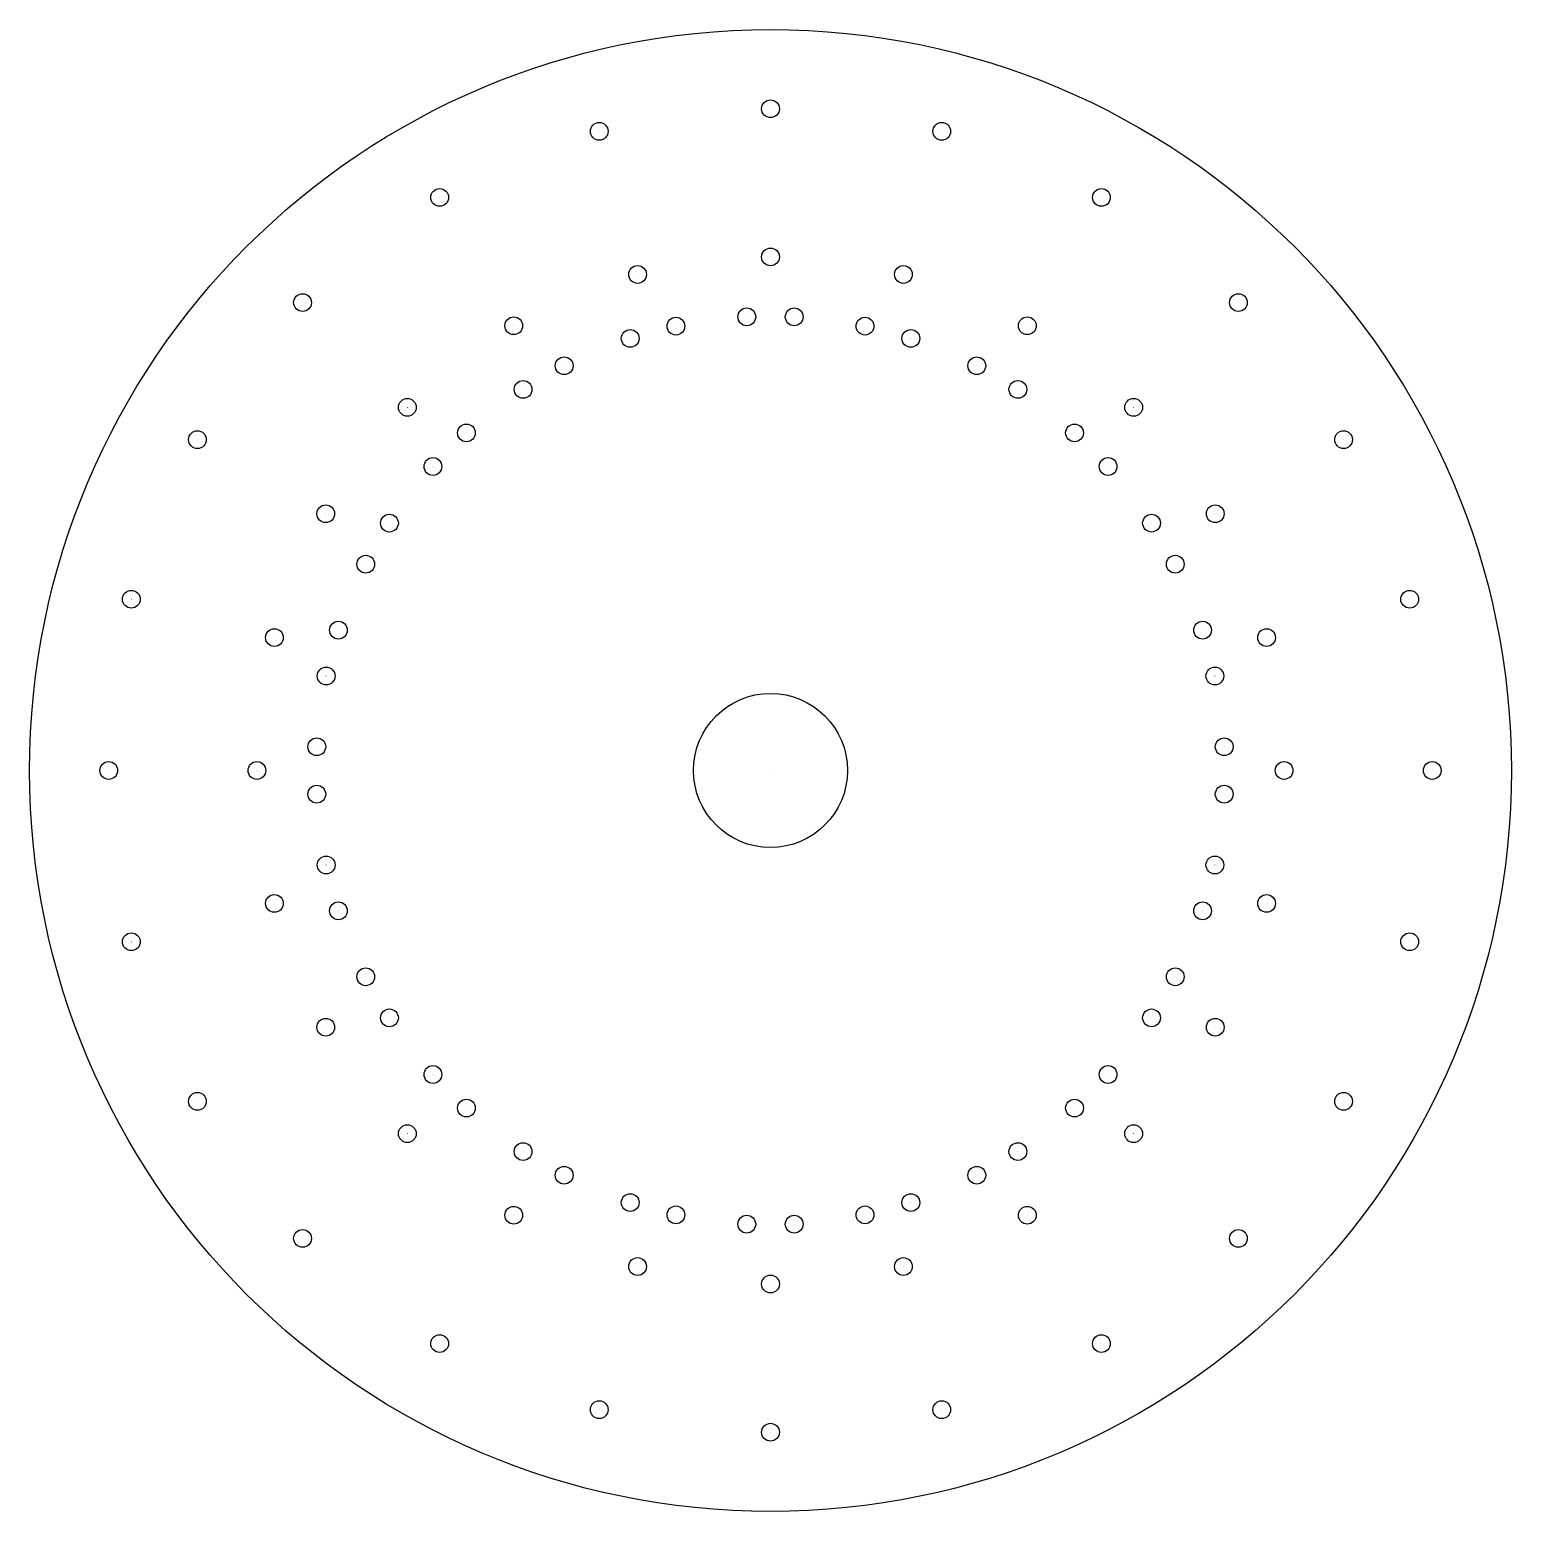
# Model space of a CAD drawing. Header units: millimetres. Extents: x 27 to 277, y 29 to 279.
import ezdxf

# ---------------------------------------------------------------- set-up
doc = ezdxf.new("R2010")
doc.units = ezdxf.units.MM
doc.layers.add('ОСЕВЫЕ', color=7, linetype='Continuous')

# ---------------------------------------------------------------- blocks, each defined once
blk = doc.blocks.new('SW_CENTERMARKSYMBOL_0')
at = {"color": 0, "linetype": 'Continuous', "lineweight": 18}
for q in [(-0.001, 0), (0, 0.001), (0, -0.001), (0.001, 0)]:
    blk.add_line((0, 0), q, dxfattribs=at)
blk = doc.blocks.new('SW_CENTERMARKSYMBOL_1')
at = {"color": 0, "linetype": 'Continuous', "lineweight": 18}
for q in [(-0.001, 0), (0, 0.001), (0, -0.001), (0.001, 0)]:
    blk.add_line((0, 0), q, dxfattribs=at)
blk = doc.blocks.new('SW_CENTERMARKSYMBOL_2')
at = {"color": 0, "linetype": 'Continuous', "lineweight": 18}
for q in [(-0.001, 0), (0, 0.001), (0, -0.001), (0.001, 0)]:
    blk.add_line((0, 0), q, dxfattribs=at)
blk = doc.blocks.new('SW_CENTERMARKSYMBOL_3')
at = {"color": 0, "linetype": 'Continuous', "lineweight": 18}
for q in [(-0.001, 0), (0, 0.001), (0, -0.001), (0.001, 0)]:
    blk.add_line((0, 0), q, dxfattribs=at)
blk = doc.blocks.new('SW_CENTERMARKSYMBOL_4')
at = {"color": 0, "linetype": 'Continuous', "lineweight": 18}
for q in [(-0.001, 0), (0, 0.001), (0, -0.001), (0.001, 0)]:
    blk.add_line((0, 0), q, dxfattribs=at)
blk = doc.blocks.new('SW_CENTERMARKSYMBOL_5')
at = {"color": 0, "linetype": 'Continuous', "lineweight": 18}
for q in [(-0.001, 0), (0, 0.001), (0, -0.001), (0.001, 0)]:
    blk.add_line((0, 0), q, dxfattribs=at)
blk = doc.blocks.new('SW_CENTERMARKSYMBOL_6')
at = {"color": 0, "linetype": 'Continuous', "lineweight": 18}
for q in [(-0.001, 0), (0, 0.001), (0, -0.001), (0.001, 0)]:
    blk.add_line((0, 0), q, dxfattribs=at)
blk = doc.blocks.new('SW_CENTERMARKSYMBOL_7')
at = {"color": 0, "linetype": 'Continuous', "lineweight": 18}
for q in [(-0.001, 0), (0, 0.001), (0, -0.001), (0.001, 0)]:
    blk.add_line((0, 0), q, dxfattribs=at)
blk = doc.blocks.new('SW_CENTERMARKSYMBOL_8')
at = {"layer": 'ОСЕВЫЕ', "color": 0}
for q in [(-0.001, 0), (0, 0.001), (0, -0.001), (0.001, 0)]:
    blk.add_line((0, 0), q, dxfattribs=at)
blk = doc.blocks.new('SW_CENTERMARKSYMBOL_9')
at = {"color": 0, "linetype": 'Continuous', "lineweight": 18}
for q in [(-0.001, 0), (0, 0.001), (0, -0.001), (0.001, 0)]:
    blk.add_line((0, 0), q, dxfattribs=at)
blk = doc.blocks.new('SW_CENTERMARKSYMBOL_10')
at = {"color": 0, "linetype": 'Continuous', "lineweight": 18}
for q in [(-0.001, 0), (0, 0.001), (0, -0.001), (0.001, 0)]:
    blk.add_line((0, 0), q, dxfattribs=at)
blk = doc.blocks.new('SW_CENTERMARKSYMBOL_11')
at = {"color": 0, "linetype": 'Continuous', "lineweight": 18}
for q in [(-0.001, 0), (0, 0.001), (0, -0.001), (0.001, 0)]:
    blk.add_line((0, 0), q, dxfattribs=at)
blk = doc.blocks.new('SW_CENTERMARKSYMBOL_12')
at = {"color": 0, "linetype": 'Continuous', "lineweight": 18}
for q in [(-0.001, 0), (0, 0.001), (0, -0.001), (0.001, 0)]:
    blk.add_line((0, 0), q, dxfattribs=at)
blk = doc.blocks.new('SW_CENTERMARKSYMBOL_13')
at = {"color": 0, "linetype": 'Continuous', "lineweight": 18}
for q in [(-0.001, 0), (0, 0.001), (0, -0.001), (0.001, 0)]:
    blk.add_line((0, 0), q, dxfattribs=at)
blk = doc.blocks.new('SW_CENTERMARKSYMBOL_14')
at = {"color": 0, "linetype": 'Continuous', "lineweight": 18}
for q in [(-0.001, 0), (0, 0.001), (0, -0.001), (0.001, 0)]:
    blk.add_line((0, 0), q, dxfattribs=at)
blk = doc.blocks.new('SW_CENTERMARKSYMBOL_15')
at = {"color": 0, "linetype": 'Continuous', "lineweight": 18}
for q in [(-0.001, 0), (0, 0.001), (0, -0.001), (0.001, 0)]:
    blk.add_line((0, 0), q, dxfattribs=at)
blk = doc.blocks.new('SW_CENTERMARKSYMBOL_16')
at = {"color": 0, "linetype": 'Continuous', "lineweight": 18}
for q in [(-0.001, 0), (0, 0.001), (0, -0.001), (0.001, 0)]:
    blk.add_line((0, 0), q, dxfattribs=at)
blk = doc.blocks.new('SW_CENTERMARKSYMBOL_17')
at = {"color": 0, "linetype": 'Continuous', "lineweight": 18}
for q in [(-0.001, 0), (0, 0.001), (0, -0.001), (0.001, 0)]:
    blk.add_line((0, 0), q, dxfattribs=at)
blk = doc.blocks.new('SW_CENTERMARKSYMBOL_18')
at = {"color": 0, "linetype": 'Continuous', "lineweight": 18}
for q in [(-0.001, 0), (0, 0.001), (0, -0.001), (0.001, 0)]:
    blk.add_line((0, 0), q, dxfattribs=at)
blk = doc.blocks.new('SW_CENTERMARKSYMBOL_19')
at = {"color": 0, "linetype": 'Continuous', "lineweight": 18}
for q in [(-0.001, 0), (0, 0.001), (0, -0.001), (0.001, 0)]:
    blk.add_line((0, 0), q, dxfattribs=at)
blk = doc.blocks.new('SW_CENTERMARKSYMBOL_20')
at = {"color": 0, "linetype": 'Continuous', "lineweight": 18}
for q in [(-0.001, 0), (0, 0.001), (0, -0.001), (0.001, 0)]:
    blk.add_line((0, 0), q, dxfattribs=at)
blk = doc.blocks.new('SW_CENTERMARKSYMBOL_21')
at = {"color": 0, "linetype": 'Continuous', "lineweight": 18}
for q in [(-0.001, 0), (0, 0.001), (0, -0.001), (0.001, 0)]:
    blk.add_line((0, 0), q, dxfattribs=at)
blk = doc.blocks.new('SW_CENTERMARKSYMBOL_22')
at = {"color": 0, "linetype": 'Continuous', "lineweight": 18}
for q in [(-0.001, 0), (0, 0.001), (0, -0.001), (0.001, 0)]:
    blk.add_line((0, 0), q, dxfattribs=at)
blk = doc.blocks.new('SW_CENTERMARKSYMBOL_23')
at = {"color": 0, "linetype": 'Continuous', "lineweight": 18}
for q in [(-0.001, 0), (0, 0.001), (0, -0.001), (0.001, 0)]:
    blk.add_line((0, 0), q, dxfattribs=at)
blk = doc.blocks.new('SW_CENTERMARKSYMBOL_24')
at = {"color": 0, "linetype": 'Continuous', "lineweight": 18}
for q in [(-0.001, 0), (0, 0.001), (0, -0.001), (0.001, 0)]:
    blk.add_line((0, 0), q, dxfattribs=at)
blk = doc.blocks.new('SW_CENTERMARKSYMBOL_25')
at = {"color": 0, "linetype": 'Continuous', "lineweight": 18}
for q in [(-0.001, 0), (0, 0.001), (0, -0.001), (0.001, 0)]:
    blk.add_line((0, 0), q, dxfattribs=at)
blk = doc.blocks.new('SW_CENTERMARKSYMBOL_26')
at = {"color": 0, "linetype": 'Continuous', "lineweight": 18}
for q in [(-0.001, 0), (0, 0.001), (0, -0.001), (0.001, 0)]:
    blk.add_line((0, 0), q, dxfattribs=at)
blk = doc.blocks.new('SW_CENTERMARKSYMBOL_27')
at = {"color": 0, "linetype": 'Continuous', "lineweight": 18}
for q in [(-0.001, 0), (0, 0.001), (0, -0.001), (0.001, 0)]:
    blk.add_line((0, 0), q, dxfattribs=at)
blk = doc.blocks.new('SW_CENTERMARKSYMBOL_28')
at = {"color": 0, "linetype": 'Continuous', "lineweight": 18}
for q in [(-0.001, 0), (0, 0.001), (0, -0.001), (0.001, 0)]:
    blk.add_line((0, 0), q, dxfattribs=at)
blk = doc.blocks.new('SW_CENTERMARKSYMBOL_29')
at = {"color": 0, "linetype": 'Continuous', "lineweight": 18}
for q in [(-0.001, 0), (0, 0.001), (0, -0.001), (0.001, 0)]:
    blk.add_line((0, 0), q, dxfattribs=at)
blk = doc.blocks.new('SW_CENTERMARKSYMBOL_30')
at = {"color": 0, "linetype": 'Continuous', "lineweight": 18}
for q in [(-0.001, 0), (0, 0.001), (0, -0.001), (0.001, 0)]:
    blk.add_line((0, 0), q, dxfattribs=at)
blk = doc.blocks.new('SW_CENTERMARKSYMBOL_31')
at = {"color": 0, "linetype": 'Continuous', "lineweight": 18}
for q in [(-0.001, 0), (0, 0.001), (0, -0.001), (0.001, 0)]:
    blk.add_line((0, 0), q, dxfattribs=at)
blk = doc.blocks.new('SW_CENTERMARKSYMBOL_32')
at = {"color": 0, "linetype": 'Continuous', "lineweight": 18}
for q in [(-0.001, 0), (0, 0.001), (0, -0.001), (0.001, 0)]:
    blk.add_line((0, 0), q, dxfattribs=at)
blk = doc.blocks.new('SW_CENTERMARKSYMBOL_33')
at = {"color": 0, "linetype": 'Continuous', "lineweight": 18}
for q in [(-0.001, 0), (0, 0.001), (0, -0.001), (0.001, 0)]:
    blk.add_line((0, 0), q, dxfattribs=at)
blk = doc.blocks.new('SW_CENTERMARKSYMBOL_34')
at = {"color": 0, "linetype": 'Continuous', "lineweight": 18}
for q in [(-0.001, 0), (0, 0.001), (0, -0.001), (0.001, 0)]:
    blk.add_line((0, 0), q, dxfattribs=at)
blk = doc.blocks.new('SW_CENTERMARKSYMBOL_35')
at = {"color": 0, "linetype": 'Continuous', "lineweight": 18}
for q in [(-0.001, 0), (0, 0.001), (0, -0.001), (0.001, 0)]:
    blk.add_line((0, 0), q, dxfattribs=at)
blk = doc.blocks.new('SW_CENTERMARKSYMBOL_36')
at = {"color": 0, "linetype": 'Continuous', "lineweight": 18}
for q in [(-0.001, 0), (0, 0.001), (0, -0.001), (0.001, 0)]:
    blk.add_line((0, 0), q, dxfattribs=at)
blk = doc.blocks.new('SW_CENTERMARKSYMBOL_37')
at = {"color": 0, "linetype": 'Continuous', "lineweight": 18}
for q in [(-0.001, 0), (0, 0.001), (0, -0.001), (0.001, 0)]:
    blk.add_line((0, 0), q, dxfattribs=at)
blk = doc.blocks.new('SW_CENTERMARKSYMBOL_38')
at = {"color": 0, "linetype": 'Continuous', "lineweight": 18}
for q in [(-0.001, 0), (0, 0.001), (0, -0.001), (0.001, 0)]:
    blk.add_line((0, 0), q, dxfattribs=at)
blk = doc.blocks.new('SW_CENTERMARKSYMBOL_39')
at = {"color": 0, "linetype": 'Continuous', "lineweight": 18}
for q in [(-0.001, 0), (0, 0.001), (0, -0.001), (0.001, 0)]:
    blk.add_line((0, 0), q, dxfattribs=at)
blk = doc.blocks.new('SW_CENTERMARKSYMBOL_40')
at = {"color": 0, "linetype": 'Continuous', "lineweight": 18}
for q in [(-0.001, 0), (0, 0.001), (0, -0.001), (0.001, 0)]:
    blk.add_line((0, 0), q, dxfattribs=at)
blk = doc.blocks.new('SW_CENTERMARKSYMBOL_41')
at = {"color": 0, "linetype": 'Continuous', "lineweight": 18}
for q in [(-0.001, 0), (0, 0.001), (0, -0.001), (0.001, 0)]:
    blk.add_line((0, 0), q, dxfattribs=at)
blk = doc.blocks.new('SW_CENTERMARKSYMBOL_42')
at = {"color": 0, "linetype": 'Continuous', "lineweight": 18}
for q in [(-0.001, 0), (0, 0.001), (0, -0.001), (0.001, 0)]:
    blk.add_line((0, 0), q, dxfattribs=at)
blk = doc.blocks.new('SW_CENTERMARKSYMBOL_43')
at = {"color": 0, "linetype": 'Continuous', "lineweight": 18}
for q in [(-0.001, 0), (0, 0.001), (0, -0.001), (0.001, 0)]:
    blk.add_line((0, 0), q, dxfattribs=at)
blk = doc.blocks.new('SW_CENTERMARKSYMBOL_44')
at = {"color": 0, "linetype": 'Continuous', "lineweight": 18}
for q in [(-0.001, 0), (0, 0.001), (0, -0.001), (0.001, 0)]:
    blk.add_line((0, 0), q, dxfattribs=at)
blk = doc.blocks.new('SW_CENTERMARKSYMBOL_45')
at = {"color": 0, "linetype": 'Continuous', "lineweight": 18}
for q in [(-0.001, 0), (0, 0.001), (0, -0.001), (0.001, 0)]:
    blk.add_line((0, 0), q, dxfattribs=at)
blk = doc.blocks.new('SW_CENTERMARKSYMBOL_46')
at = {"color": 0, "linetype": 'Continuous', "lineweight": 18}
for q in [(-0.001, 0), (0, 0.001), (0, -0.001), (0.001, 0)]:
    blk.add_line((0, 0), q, dxfattribs=at)
blk = doc.blocks.new('SW_CENTERMARKSYMBOL_47')
at = {"color": 0, "linetype": 'Continuous', "lineweight": 18}
for q in [(-0.001, 0), (0, 0.001), (0, -0.001), (0.001, 0)]:
    blk.add_line((0, 0), q, dxfattribs=at)
blk = doc.blocks.new('SW_CENTERMARKSYMBOL_48')
at = {"color": 0, "linetype": 'Continuous', "lineweight": 18}
for q in [(-0.001, 0), (0, 0.001), (0, -0.001), (0.001, 0)]:
    blk.add_line((0, 0), q, dxfattribs=at)
blk = doc.blocks.new('SW_CENTERMARKSYMBOL_49')
at = {"color": 0, "linetype": 'Continuous', "lineweight": 18}
for q in [(-0.001, 0), (0, 0.001), (0, -0.001), (0.001, 0)]:
    blk.add_line((0, 0), q, dxfattribs=at)
blk = doc.blocks.new('SW_CENTERMARKSYMBOL_50')
at = {"color": 0, "linetype": 'Continuous', "lineweight": 18}
for q in [(-0.001, 0), (0, 0.001), (0, -0.001), (0.001, 0)]:
    blk.add_line((0, 0), q, dxfattribs=at)
blk = doc.blocks.new('SW_CENTERMARKSYMBOL_51')
at = {"color": 0, "linetype": 'Continuous', "lineweight": 18}
for q in [(-0.001, 0), (0, 0.001), (0, -0.001), (0.001, 0)]:
    blk.add_line((0, 0), q, dxfattribs=at)
blk = doc.blocks.new('SW_CENTERMARKSYMBOL_52')
at = {"color": 0, "linetype": 'Continuous', "lineweight": 18}
for q in [(-0.001, 0), (0, 0.001), (0, -0.001), (0.001, 0)]:
    blk.add_line((0, 0), q, dxfattribs=at)
blk = doc.blocks.new('SW_CENTERMARKSYMBOL_53')
at = {"color": 0, "linetype": 'Continuous', "lineweight": 18}
for q in [(-0.001, 0), (0, 0.001), (0, -0.001), (0.001, 0)]:
    blk.add_line((0, 0), q, dxfattribs=at)
blk = doc.blocks.new('SW_CENTERMARKSYMBOL_54')
at = {"color": 0, "linetype": 'Continuous', "lineweight": 18}
for q in [(-0.001, 0), (0, 0.001), (0, -0.001), (0.001, 0)]:
    blk.add_line((0, 0), q, dxfattribs=at)
blk = doc.blocks.new('SW_CENTERMARKSYMBOL_55')
at = {"color": 0, "linetype": 'Continuous', "lineweight": 18}
for q in [(-0.001, 0), (0, 0.001), (0, -0.001), (0.001, 0)]:
    blk.add_line((0, 0), q, dxfattribs=at)
blk = doc.blocks.new('SW_CENTERMARKSYMBOL_56')
at = {"color": 0, "linetype": 'Continuous', "lineweight": 18}
for q in [(-0.001, 0), (0, 0.001), (0, -0.001), (0.001, 0)]:
    blk.add_line((0, 0), q, dxfattribs=at)
blk = doc.blocks.new('SW_CENTERMARKSYMBOL_57')
at = {"color": 0, "linetype": 'Continuous', "lineweight": 18}
for q in [(-0.001, 0), (0, 0.001), (0, -0.001), (0.001, 0)]:
    blk.add_line((0, 0), q, dxfattribs=at)
blk = doc.blocks.new('SW_CENTERMARKSYMBOL_58')
at = {"color": 0, "linetype": 'Continuous', "lineweight": 18}
for q in [(-0.001, 0), (0, 0.001), (0, -0.001), (0.001, 0)]:
    blk.add_line((0, 0), q, dxfattribs=at)
blk = doc.blocks.new('SW_CENTERMARKSYMBOL_59')
at = {"color": 0, "linetype": 'Continuous', "lineweight": 18}
for q in [(-0.001, 0), (0, 0.001), (0, -0.001), (0.001, 0)]:
    blk.add_line((0, 0), q, dxfattribs=at)
blk = doc.blocks.new('SW_CENTERMARKSYMBOL_60')
at = {"color": 0, "linetype": 'Continuous', "lineweight": 18}
for q in [(-0.001, 0), (0, 0.001), (0, -0.001), (0.001, 0)]:
    blk.add_line((0, 0), q, dxfattribs=at)
blk = doc.blocks.new('SW_CENTERMARKSYMBOL_61')
at = {"color": 0, "linetype": 'Continuous', "lineweight": 18}
for q in [(-0.001, 0), (0, 0.001), (0, -0.001), (0.001, 0)]:
    blk.add_line((0, 0), q, dxfattribs=at)
blk = doc.blocks.new('SW_CENTERMARKSYMBOL_62')
at = {"color": 0, "linetype": 'Continuous', "lineweight": 18}
for q in [(-0.001, 0), (0, 0.001), (0, -0.001), (0.001, 0)]:
    blk.add_line((0, 0), q, dxfattribs=at)
blk = doc.blocks.new('SW_CENTERMARKSYMBOL_63')
at = {"color": 0, "linetype": 'Continuous', "lineweight": 18}
for q in [(-0.001, 0), (0, 0.001), (0, -0.001), (0.001, 0)]:
    blk.add_line((0, 0), q, dxfattribs=at)
blk = doc.blocks.new('SW_CENTERMARKSYMBOL_64')
at = {"color": 0, "linetype": 'Continuous', "lineweight": 18}
for q in [(-0.001, 0), (0, 0.001), (0, -0.001), (0.001, 0)]:
    blk.add_line((0, 0), q, dxfattribs=at)
blk = doc.blocks.new('SW_CENTERMARKSYMBOL_65')
at = {"color": 0, "linetype": 'Continuous', "lineweight": 18}
for q in [(-0.001, 0), (0, 0.001), (0, -0.001), (0.001, 0)]:
    blk.add_line((0, 0), q, dxfattribs=at)
blk = doc.blocks.new('SW_CENTERMARKSYMBOL_66')
at = {"color": 0, "linetype": 'Continuous', "lineweight": 18}
for q in [(-0.001, 0), (0, 0.001), (0, -0.001), (0.001, 0)]:
    blk.add_line((0, 0), q, dxfattribs=at)
blk = doc.blocks.new('SW_CENTERMARKSYMBOL_67')
at = {"color": 0, "linetype": 'Continuous', "lineweight": 18}
for q in [(-0.001, 0), (0, 0.001), (0, -0.001), (0.001, 0)]:
    blk.add_line((0, 0), q, dxfattribs=at)
blk = doc.blocks.new('SW_CENTERMARKSYMBOL_68')
at = {"color": 0, "linetype": 'Continuous', "lineweight": 18}
for q in [(-0.001, 0), (0, 0.001), (0, -0.001), (0.001, 0)]:
    blk.add_line((0, 0), q, dxfattribs=at)
blk = doc.blocks.new('SW_CENTERMARKSYMBOL_69')
at = {"color": 0, "linetype": 'Continuous', "lineweight": 18}
for q in [(-0.001, 0), (0, 0.001), (0, -0.001), (0.001, 0)]:
    blk.add_line((0, 0), q, dxfattribs=at)
blk = doc.blocks.new('SW_CENTERMARKSYMBOL_70')
at = {"color": 0, "linetype": 'Continuous', "lineweight": 18}
for q in [(-0.001, 0), (0, 0.001), (0, -0.001), (0.001, 0)]:
    blk.add_line((0, 0), q, dxfattribs=at)
blk = doc.blocks.new('SW_CENTERMARKSYMBOL_71')
at = {"color": 0, "linetype": 'Continuous', "lineweight": 18}
for q in [(-0.001, 0), (0, 0.001), (0, -0.001), (0.001, 0)]:
    blk.add_line((0, 0), q, dxfattribs=at)
blk = doc.blocks.new('SW_CENTERMARKSYMBOL_72')
at = {"color": 0, "linetype": 'Continuous', "lineweight": 18}
for q in [(-0.001, 0), (0, 0.001), (0, -0.001), (0.001, 0)]:
    blk.add_line((0, 0), q, dxfattribs=at)
blk = doc.blocks.new('SW_CENTERMARKSYMBOL_73')
at = {"color": 0, "linetype": 'Continuous', "lineweight": 18}
for q in [(-0.001, 0), (0, 0.001), (0, -0.001), (0.001, 0)]:
    blk.add_line((0, 0), q, dxfattribs=at)
blk = doc.blocks.new('SW_CENTERMARKSYMBOL_74')
at = {"color": 0, "linetype": 'Continuous', "lineweight": 18}
for q in [(-0.001, 0), (0, 0.001), (0, -0.001), (0.001, 0)]:
    blk.add_line((0, 0), q, dxfattribs=at)
blk = doc.blocks.new('SW_CENTERMARKSYMBOL_75')
at = {"color": 0, "linetype": 'Continuous', "lineweight": 18}
for q in [(-0.001, 0), (0, 0.001), (0, -0.001), (0.001, 0)]:
    blk.add_line((0, 0), q, dxfattribs=at)
blk = doc.blocks.new('SW_CENTERMARKSYMBOL_76')
at = {"color": 0, "linetype": 'Continuous', "lineweight": 18}
for q in [(-0.001, 0), (0, 0.001), (0, -0.001), (0.001, 0)]:
    blk.add_line((0, 0), q, dxfattribs=at)
blk = doc.blocks.new('SW_CENTERMARKSYMBOL_77')
at = {"color": 0, "linetype": 'Continuous', "lineweight": 18}
for q in [(-0.001, 0), (0, 0.001), (0, -0.001), (0.001, 0)]:
    blk.add_line((0, 0), q, dxfattribs=at)
blk = doc.blocks.new('SW_CENTERMARKSYMBOL_78')
at = {"color": 0, "linetype": 'Continuous', "lineweight": 18}
for q in [(-0.001, 0), (0, 0.001), (0, -0.001), (0.001, 0)]:
    blk.add_line((0, 0), q, dxfattribs=at)
blk = doc.blocks.new('SW_CENTERMARKSYMBOL_79')
at = {"color": 0, "linetype": 'Continuous', "lineweight": 18}
for q in [(-0.001, 0), (0, 0.001), (0, -0.001), (0.001, 0)]:
    blk.add_line((0, 0), q, dxfattribs=at)
blk = doc.blocks.new('SW_CENTERMARKSYMBOL_80')
at = {"color": 0, "linetype": 'Continuous', "lineweight": 18}
for q in [(-0.001, 0), (0, 0.001), (0, -0.001), (0.001, 0)]:
    blk.add_line((0, 0), q, dxfattribs=at)
blk = doc.blocks.new('SW_CENTERMARKSYMBOL_81')
at = {"color": 0, "linetype": 'Continuous', "lineweight": 18}
for q in [(-0.001, 0), (0, 0.001), (0, -0.001), (0.001, 0)]:
    blk.add_line((0, 0), q, dxfattribs=at)
blk = doc.blocks.new('SW_CENTERMARKSYMBOL_82')
at = {"color": 0, "linetype": 'Continuous', "lineweight": 18}
for q in [(-0.001, 0), (0, 0.001), (0, -0.001), (0.001, 0)]:
    blk.add_line((0, 0), q, dxfattribs=at)
blk = doc.blocks.new('SW_CENTERMARKSYMBOL_83')
at = {"color": 0, "linetype": 'Continuous', "lineweight": 18}
for q in [(-0.001, 0), (0, 0.001), (0, -0.001), (0.001, 0)]:
    blk.add_line((0, 0), q, dxfattribs=at)
blk = doc.blocks.new('SW_CENTERMARKSYMBOL_84')
at = {"color": 0, "linetype": 'Continuous', "lineweight": 18}
for q in [(-0.001, 0), (0, 0.001), (0, -0.001), (0.001, 0)]:
    blk.add_line((0, 0), q, dxfattribs=at)
blk = doc.blocks.new('SW_CENTERMARKSYMBOL_85')
at = {"color": 0, "linetype": 'Continuous', "lineweight": 18}
for q in [(-0.001, 0), (0, 0.001), (0, -0.001), (0.001, 0)]:
    blk.add_line((0, 0), q, dxfattribs=at)
blk = doc.blocks.new('SW_CENTERMARKSYMBOL_86')
at = {"color": 0, "linetype": 'Continuous', "lineweight": 18}
for q in [(-0.001, 0), (0, 0.001), (0, -0.001), (0.001, 0)]:
    blk.add_line((0, 0), q, dxfattribs=at)
blk = doc.blocks.new('SW_CENTERMARKSYMBOL_87')
at = {"color": 0, "linetype": 'Continuous', "lineweight": 18}
for q in [(-0.001, 0), (0, 0.001), (0, -0.001), (0.001, 0)]:
    blk.add_line((0, 0), q, dxfattribs=at)
blk = doc.blocks.new('SW_CENTERMARKSYMBOL_88')
at = {"color": 0, "linetype": 'Continuous', "lineweight": 18}
for q in [(-0.001, 0), (0, 0.001), (0, -0.001), (0.001, 0)]:
    blk.add_line((0, 0), q, dxfattribs=at)
blk = doc.blocks.new('SW_CENTERMARKSYMBOL_89')
at = {"color": 0, "linetype": 'Continuous', "lineweight": 18}
for q in [(-0.001, 0), (0, 0.001), (0, -0.001), (0.001, 0)]:
    blk.add_line((0, 0), q, dxfattribs=at)
blk = doc.blocks.new('SW_CENTERMARKSYMBOL_90')
at = {"color": 0, "linetype": 'Continuous', "lineweight": 18}
for q in [(-0.001, 0), (0, 0.001), (0, -0.001), (0.001, 0)]:
    blk.add_line((0, 0), q, dxfattribs=at)
blk = doc.blocks.new('SW_CENTERMARKSYMBOL_91')
at = {"color": 0, "linetype": 'Continuous', "lineweight": 18}
for q in [(-0.001, 0), (0, 0.001), (0, -0.001), (0.001, 0)]:
    blk.add_line((0, 0), q, dxfattribs=at)
blk = doc.blocks.new('SW_CENTERMARKSYMBOL_92')
at = {"color": 0, "linetype": 'Continuous', "lineweight": 18}
for q in [(-0.001, 0), (0, 0.001), (0, -0.001), (0.001, 0)]:
    blk.add_line((0, 0), q, dxfattribs=at)
blk = doc.blocks.new('SW_CENTERMARKSYMBOL_93')
at = {"color": 0, "linetype": 'Continuous', "lineweight": 18}
for q in [(-0.001, 0), (0, 0.001), (0, -0.001), (0.001, 0)]:
    blk.add_line((0, 0), q, dxfattribs=at)
blk = doc.blocks.new('SW_CENTERMARKSYMBOL_94')
at = {"color": 0, "linetype": 'Continuous', "lineweight": 18}
for q in [(-0.001, 0), (0, 0.001), (0, -0.001), (0.001, 0)]:
    blk.add_line((0, 0), q, dxfattribs=at)
blk = doc.blocks.new('SW_CENTERMARKSYMBOL_95')
at = {"color": 0, "linetype": 'Continuous', "lineweight": 18}
for q in [(-0.001, 0), (0, 0.001), (0, -0.001), (0.001, 0)]:
    blk.add_line((0, 0), q, dxfattribs=at)
blk = doc.blocks.new('SW_CENTERMARKSYMBOL_96')
at = {"color": 0, "linetype": 'Continuous', "lineweight": 18}
for q in [(-0.001, 0), (0, 0.001), (0, -0.001), (0.001, 0)]:
    blk.add_line((0, 0), q, dxfattribs=at)

msp = doc.modelspace()

# ---------------------------------------------------------------- linework, layer by layer
at = {"color": 7, "linetype": 'Continuous', "lineweight": 25}
for centre, radius in [((152.15, 154.28), 125), ((152.15, 265.93), 1.5), ((123.26, 262.12), 1.5), ((181.05, 262.12), 1.5), ((96.33, 250.97), 1.5), ((207.98, 250.97), 1.5), ((152.15, 240.93), 1.5), ((129.73, 237.97), 1.5), ((174.58, 237.97), 1.5), ((73.2, 233.22), 1.5), ((231.1, 233.22), 1.5), ((108.83, 229.32), 1.5), ((136.2, 229.25), 1.5), ((148.15, 230.82), 1.5), ((156.15, 230.82), 1.5), ((168.1, 229.25), 1.5), ((195.48, 229.32), 1.5), ((128.48, 227.18), 1.5), ((175.83, 227.18), 1.5), ((117.34, 222.57), 1.5), ((186.96, 222.57), 1.5), ((110.41, 218.57), 1.5), ((193.89, 218.57), 1.5), ((90.88, 215.55), 1.5), ((213.42, 215.55), 1.5), ((100.85, 211.23), 1.5), ((203.45, 211.23), 1.5), ((55.46, 210.1), 1.5), ((248.84, 210.1), 1.5), ((95.2, 205.57), 1.5), ((209.11, 205.57), 1.5), ((77.11, 197.6), 1.5), ((87.86, 196.01), 1.5), ((216.44, 196.01), 1.5), ((227.19, 197.6), 1.5), ((83.86, 189.08), 1.5), ((220.44, 189.08), 1.5), ((44.31, 183.17), 1.5), ((260, 183.17), 1.5), ((68.45, 176.7), 1.5), ((79.25, 177.95), 1.5), ((225.06, 177.95), 1.5), ((235.85, 176.7), 1.5), ((77.18, 170.22), 1.5), ((227.13, 170.22), 1.5), ((152.15, 154.28), 13), ((75.6, 158.28), 1.5), ((228.7, 158.28), 1.5), ((40.5, 154.28), 1.5), ((65.5, 154.28), 1.5), ((238.8, 154.28), 1.5), ((263.8, 154.28), 1.5), ((75.6, 150.28), 1.5), ((228.7, 150.28), 1.5), ((77.18, 138.33), 1.5), ((227.13, 138.33), 1.5), ((68.45, 131.85), 1.5), ((235.85, 131.85), 1.5), ((79.25, 130.6), 1.5), ((225.06, 130.6), 1.5), ((44.31, 125.38), 1.5), ((260, 125.38), 1.5), ((83.86, 119.47), 1.5), ((220.44, 119.47), 1.5), ((87.86, 112.54), 1.5), ((216.44, 112.54), 1.5), ((77.11, 110.95), 1.5), ((227.19, 110.95), 1.5), ((95.2, 102.98), 1.5), ((209.11, 102.98), 1.5), ((55.46, 98.45), 1.5), ((100.85, 97.32), 1.5), ((203.45, 97.32), 1.5), ((248.84, 98.45), 1.5), ((90.88, 93), 1.5), ((213.42, 93), 1.5), ((110.41, 89.98), 1.5), ((193.89, 89.98), 1.5), ((117.34, 85.98), 1.5), ((186.96, 85.98), 1.5), ((128.48, 81.37), 1.5), ((175.83, 81.37), 1.5), ((108.83, 79.23), 1.5), ((136.2, 79.3), 1.5), ((168.1, 79.3), 1.5), ((195.48, 79.23), 1.5), ((148.15, 77.73), 1.5), ((156.15, 77.73), 1.5), ((73.2, 75.33), 1.5), ((231.1, 75.33), 1.5), ((129.73, 70.58), 1.5), ((174.58, 70.58), 1.5), ((152.15, 67.63), 1.5), ((96.33, 57.58), 1.5), ((207.98, 57.58), 1.5), ((123.26, 46.43), 1.5), ((181.05, 46.43), 1.5), ((152.15, 42.63), 1.5)]:
    msp.add_circle(centre, radius, dxfattribs=at)

# ---------------------------------------------------------------- block references
at = {"color": 7, "linetype": 'Continuous', "lineweight": 0}
for name, p in [('SW_CENTERMARKSYMBOL_68', (152.15, 265.93)), ('SW_CENTERMARKSYMBOL_67', (123.26, 262.12)), ('SW_CENTERMARKSYMBOL_69', (181.05, 262.12)), ('SW_CENTERMARKSYMBOL_66', (96.33, 250.97)), ('SW_CENTERMARKSYMBOL_70', (207.98, 250.97)), ('SW_CENTERMARKSYMBOL_91', (152.15, 240.93)), ('SW_CENTERMARKSYMBOL_90', (129.73, 237.97)), ('SW_CENTERMARKSYMBOL_92', (174.58, 237.97)), ('SW_CENTERMARKSYMBOL_65', (73.2, 233.22)), ('SW_CENTERMARKSYMBOL_71', (231.1, 233.22)), ('SW_CENTERMARKSYMBOL_2', (148.15, 230.82)), ('SW_CENTERMARKSYMBOL_1', (156.15, 230.82)), ('SW_CENTERMARKSYMBOL_89', (108.83, 229.32)), ('SW_CENTERMARKSYMBOL_47', (136.2, 229.25)), ('SW_CENTERMARKSYMBOL_4', (168.1, 229.25)), ('SW_CENTERMARKSYMBOL_93', (195.48, 229.32)), ('SW_CENTERMARKSYMBOL_48', (128.48, 227.18)), ('SW_CENTERMARKSYMBOL_3', (175.83, 227.18)), ('SW_CENTERMARKSYMBOL_45', (117.34, 222.57)), ('SW_CENTERMARKSYMBOL_6', (186.96, 222.57)), ('SW_CENTERMARKSYMBOL_46', (110.41, 218.57)), ('SW_CENTERMARKSYMBOL_5', (193.89, 218.57)), ('SW_CENTERMARKSYMBOL_88', (90.88, 215.55)), ('SW_CENTERMARKSYMBOL_94', (213.42, 215.55)), ('SW_CENTERMARKSYMBOL_64', (55.46, 210.1)), ('SW_CENTERMARKSYMBOL_43', (100.85, 211.23)), ('SW_CENTERMARKSYMBOL_72', (248.84, 210.1)), ('SW_CENTERMARKSYMBOL_44', (95.2, 205.57)), ('SW_CENTERMARKSYMBOL_7', (209.11, 205.57)), ('SW_CENTERMARKSYMBOL_87', (77.11, 197.6)), ('SW_CENTERMARKSYMBOL_95', (227.19, 197.6)), ('SW_CENTERMARKSYMBOL_41', (87.86, 196.01)), ('SW_CENTERMARKSYMBOL_10', (216.44, 196.01)), ('SW_CENTERMARKSYMBOL_42', (83.86, 189.08)), ('SW_CENTERMARKSYMBOL_9', (220.44, 189.08)), ('SW_CENTERMARKSYMBOL_63', (44.31, 183.17)), ('SW_CENTERMARKSYMBOL_73', (260, 183.17)), ('SW_CENTERMARKSYMBOL_39', (79.25, 177.95)), ('SW_CENTERMARKSYMBOL_12', (225.06, 177.95)), ('SW_CENTERMARKSYMBOL_86', (68.45, 176.7)), ('SW_CENTERMARKSYMBOL_96', (235.85, 176.7)), ('SW_CENTERMARKSYMBOL_40', (77.18, 170.22)), ('SW_CENTERMARKSYMBOL_11', (227.13, 170.22)), ('SW_CENTERMARKSYMBOL_37', (75.6, 158.28)), ('SW_CENTERMARKSYMBOL_14', (228.7, 158.28)), ('SW_CENTERMARKSYMBOL_62', (40.5, 154.28)), ('SW_CENTERMARKSYMBOL_85', (65.5, 154.28)), ('SW_CENTERMARKSYMBOL_0', (152.15, 154.28)), ('SW_CENTERMARKSYMBOL_49', (238.8, 154.28)), ('SW_CENTERMARKSYMBOL_50', (263.8, 154.28)), ('SW_CENTERMARKSYMBOL_38', (75.6, 150.28)), ('SW_CENTERMARKSYMBOL_13', (228.7, 150.28)), ('SW_CENTERMARKSYMBOL_35', (77.18, 138.33)), ('SW_CENTERMARKSYMBOL_16', (227.13, 138.33)), ('SW_CENTERMARKSYMBOL_84', (68.45, 131.85)), ('SW_CENTERMARKSYMBOL_36', (79.25, 130.6)), ('SW_CENTERMARKSYMBOL_15', (225.06, 130.6)), ('SW_CENTERMARKSYMBOL_74', (235.85, 131.85)), ('SW_CENTERMARKSYMBOL_61', (44.31, 125.38)), ('SW_CENTERMARKSYMBOL_51', (260, 125.38)), ('SW_CENTERMARKSYMBOL_33', (83.86, 119.47)), ('SW_CENTERMARKSYMBOL_18', (220.44, 119.47)), ('SW_CENTERMARKSYMBOL_34', (87.86, 112.54)), ('SW_CENTERMARKSYMBOL_17', (216.44, 112.54)), ('SW_CENTERMARKSYMBOL_83', (77.11, 110.95)), ('SW_CENTERMARKSYMBOL_75', (227.19, 110.95)), ('SW_CENTERMARKSYMBOL_31', (95.2, 102.98)), ('SW_CENTERMARKSYMBOL_20', (209.11, 102.98)), ('SW_CENTERMARKSYMBOL_60', (55.46, 98.45)), ('SW_CENTERMARKSYMBOL_52', (248.84, 98.45)), ('SW_CENTERMARKSYMBOL_32', (100.85, 97.32)), ('SW_CENTERMARKSYMBOL_19', (203.45, 97.32)), ('SW_CENTERMARKSYMBOL_82', (90.88, 93)), ('SW_CENTERMARKSYMBOL_76', (213.42, 93)), ('SW_CENTERMARKSYMBOL_29', (110.41, 89.98)), ('SW_CENTERMARKSYMBOL_22', (193.89, 89.98)), ('SW_CENTERMARKSYMBOL_30', (117.34, 85.98)), ('SW_CENTERMARKSYMBOL_21', (186.96, 85.98)), ('SW_CENTERMARKSYMBOL_27', (128.48, 81.37)), ('SW_CENTERMARKSYMBOL_24', (175.83, 81.37)), ('SW_CENTERMARKSYMBOL_81', (108.83, 79.23)), ('SW_CENTERMARKSYMBOL_28', (136.2, 79.3)), ('SW_CENTERMARKSYMBOL_25', (148.15, 77.73)), ('SW_CENTERMARKSYMBOL_26', (156.15, 77.73)), ('SW_CENTERMARKSYMBOL_23', (168.1, 79.3)), ('SW_CENTERMARKSYMBOL_77', (195.48, 79.23)), ('SW_CENTERMARKSYMBOL_59', (73.2, 75.33)), ('SW_CENTERMARKSYMBOL_53', (231.1, 75.33)), ('SW_CENTERMARKSYMBOL_80', (129.73, 70.58)), ('SW_CENTERMARKSYMBOL_78', (174.58, 70.58)), ('SW_CENTERMARKSYMBOL_79', (152.15, 67.63)), ('SW_CENTERMARKSYMBOL_58', (96.33, 57.58)), ('SW_CENTERMARKSYMBOL_54', (207.98, 57.58)), ('SW_CENTERMARKSYMBOL_57', (123.26, 46.43)), ('SW_CENTERMARKSYMBOL_55', (181.05, 46.43)), ('SW_CENTERMARKSYMBOL_56', (152.15, 42.63))]:
    msp.add_blockref(name, p, dxfattribs=at)
at = {"layer": 'ОСЕВЫЕ'}
msp.add_blockref('SW_CENTERMARKSYMBOL_8', (203.45, 211.23), dxfattribs=at)

doc.saveas('drawing.dxf')
